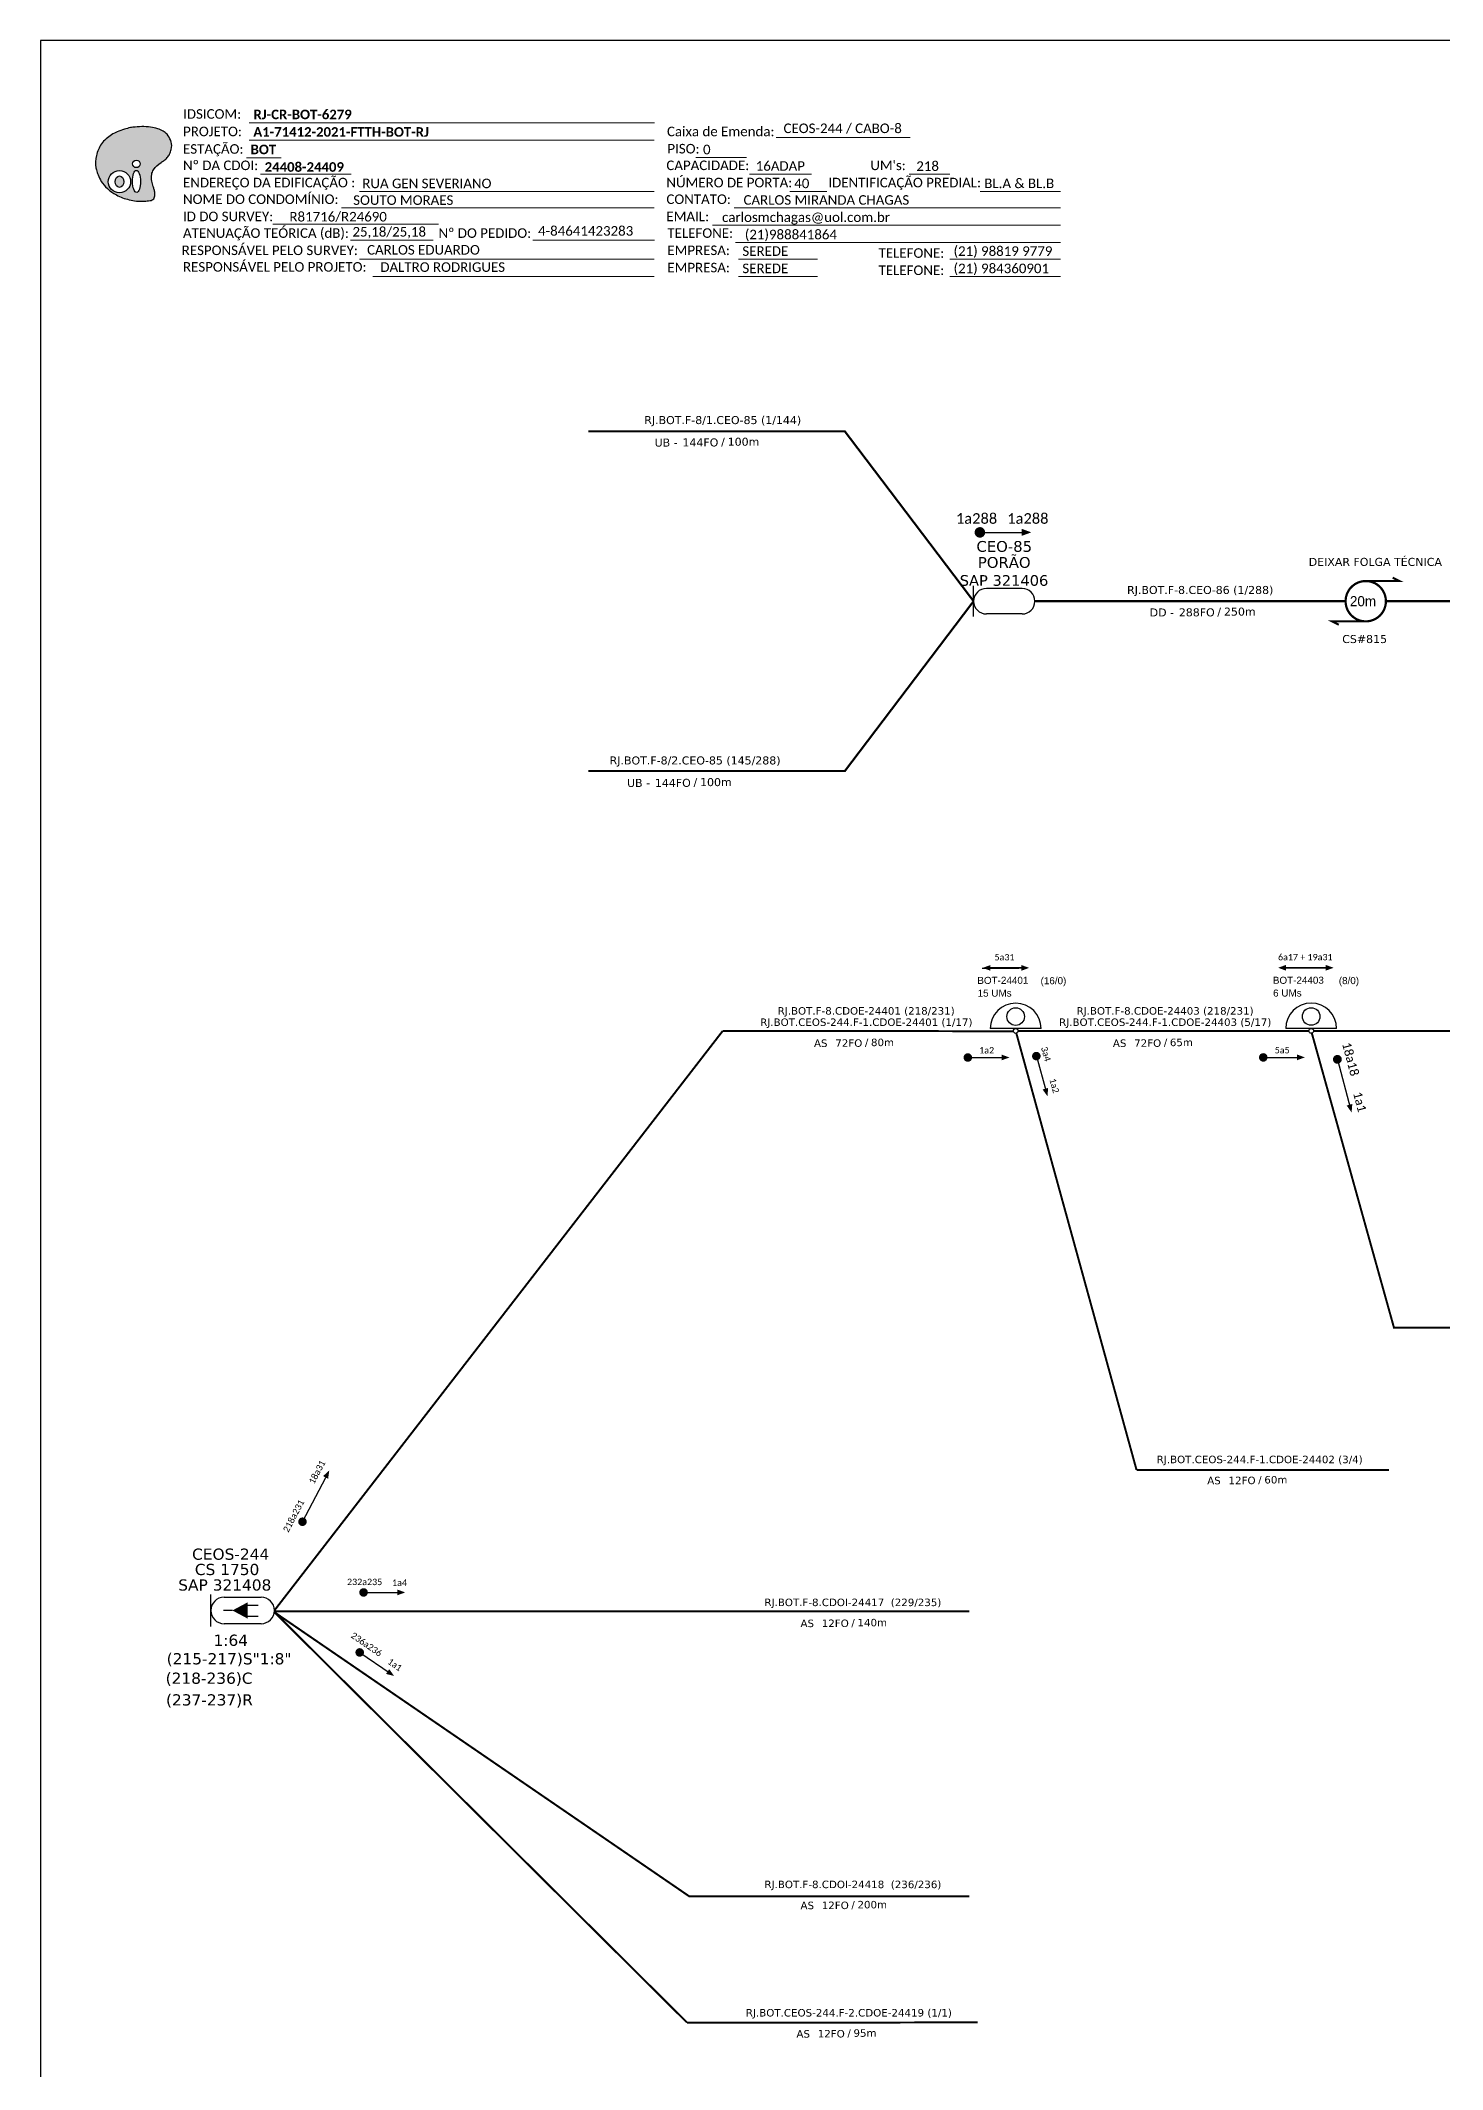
# Model space of a CAD drawing. Header units: millimetres. Extents: x -1286 to 1358, y -500 to 94.
# Drawn here: x -1286.1 to -1023.2, y -286.2 to 94.2 of the extents above; entities that cross this region are included whole.
import ezdxf
from ezdxf.enums import TextEntityAlignment as Align

# ---------------------------------------------------------------- set-up
doc = ezdxf.new("R2010")
doc.units = ezdxf.units.MM
for name, color, linetype, lineweight in [("20.0-LEGENDA DOS CDO'S", 1, 'Continuous', 0), ('20.1-CDO_INTERIOR', 1, 'Continuous', 0), ('20.2-CDO_POSTE', 1, 'Continuous', 5), ('40.1-ETIQUETAS', 1, 'Continuous', 20)]:
    doc.layers.add(name, color=color, linetype=linetype, lineweight=lineweight)
for name, color, linetype in [('20.4-CEOS', 1, 'Continuous'), ('20.5-CABO AÉREO', 1, 'Continuous'), ('CAP a instalar', 1, 'Continuous'), ('CD a instalar', 1, 'Continuous'), ('label_cabos', 7, 'Continuous'), ('SETA', 7, 'Continuous'), ('texto', 255, 'Continuous')]:
    doc.layers.add(name, color=color, linetype=linetype)
doc.styles.add('ARIAL', font='arial.ttf')
doc.styles.add('siredit', font='verdana.ttf')
doc.styles.add('WMF-Calibri0', font='calibri.ttf')
doc.styles.add('WMF-Calibri1', font='calibrib.ttf')
doc.linetypes.add('FENCELINE1', pattern='A,0.25,-0.1,[133,ltypeshp.shx,S=0.1,R=0,X=-0.1,Y=0],-0.1,1', length=1.45)

# ---------------------------------------------------------------- blocks, each defined once
blk = doc.blocks.new('OI')
h = blk.add_hatch(color=40)
edge = h.paths.add_edge_path()
edge.add_spline(control_points=[(4.35, -0.67), (3.92, -0.99), (3.26, -1.5), (2.81, -2.59), (2.9, -3.5), (3.06, -4.27), (3.31, -4.85), (3.37, -5.39), (3.4, -5.88), (3.2, -6.4), (2.54, -6.61), (1.65, -6.63), (0.55, -6.67), (-0.56, -6.42), (-1.61, -6.14), (-2.77, -5.61), (-3.92, -4.77), (-4.89, -3.7), (-5.34, -2.65), (-5.6, -1.94), (-5.85, -0.96), (-5.71, 0.47), (-5.1, 2.02), (-4.14, 3.02), (-3.3, 3.61), (-2.37, 4.16), (-1.36, 4.44), (-0.56, 4.7), (0.79, 4.85), (2.24, 4.97), (3.79, 4.57), (4.67, 4.21), (5.44, 3.65), (5.76, 2.99), (6.03, 2.21), (6.01, 1.46), (5.72, 0.64), (5.31, 0.08), (4.88, -0.38), (4.51, -0.55), (4.35, -0.67)], knot_values=[0, 0, 0, 0, 1.60434, 2.417191, 3.427595, 4.282808, 4.776746, 5.304182, 5.888771, 6.258406, 6.858137, 7.79129, 8.986195, 10.124242, 11.187857, 12.242908, 13.953784, 15.414161, 16.515391, 17.349188, 17.675853, 19.552021, 21.515531, 22.568638, 23.63245, 24.621084, 25.782718, 26.745347, 27.142653, 29.870543, 31.004649, 31.921532, 32.709589, 33.801391, 34.042471, 35.192333, 35.971461, 36.628871, 37.254359, 37.836911, 37.836911, 37.836911, 37.836911], degree=3, periodic=0)
h.paths.add_polyline_path([(1.13, -0.87, -1), (-0.04, -0.87, -1)], flags=16)
edge = h.paths.add_edge_path(flags=16)
edge.add_ellipse((0.56, -3.59), major_axis=(-0.02, 1.71), ratio=0.361305, start_angle=0, end_angle=360)
h.paths.add_polyline_path([(-0.36, -3.62, -1), (-3.8, -3.62, -1)], flags=16)
edge = h.paths.add_edge_path(flags=0)
edge.add_ellipse((-2.08, -3.62), major_axis=(0, 0.885), ratio=0.758294, start_angle=0, end_angle=360)
at = {"color": 40}
for centre, radius in [((-2.08, -3.62), 1.72), ((0.54, -0.87), 0.587)]:
    blk.add_circle(centre, radius, dxfattribs=at)
blk.add_ellipse((-2.08, -3.62), major_axis=(0, 0.885), ratio=0.758294, start_param=-3.141592653589792, end_param=3.141592653589792, dxfattribs=at)
blk.add_ellipse((0.56, -3.59), major_axis=(-0.02, 1.71), ratio=0.361305, dxfattribs=at)
at = {"color": 40, "start_tangent": (-0.800898, -0.598801), "end_tangent": (-0.800898, -0.598801)}
blk.add_spline([(4.35, -0.67), (3.2, -1.78), (2.9, -2.54), (2.92, -3.55), (3.12, -4.38), (3.28, -4.85), (3.37, -5.37), (3.35, -5.95), (3.2, -6.29), (2.66, -6.55), (1.73, -6.63), (0.54, -6.62), (-0.58, -6.41), (-1.6, -6.11), (-2.56, -5.67), (-3.95, -4.67), (-4.89, -3.56), (-5.37, -2.56), (-5.64, -1.78), (-5.72, -1.46), (-5.63, 0.42), (-4.84, 2.22), (-4.13, 2.99), (-3.27, 3.62), (-2.4, 4.09), (-1.3, 4.47), (-0.37, 4.72), (0.02, 4.77), (2.75, 4.8), (3.85, 4.53), (4.69, 4.16), (5.31, 3.68), (5.85, 2.73), (5.93, 2.5), (5.94, 1.35), (5.67, 0.62), (5.29, 0.08), (4.84, -0.36), (4.35, -0.67)], degree=3, dxfattribs=at)
blk = doc.blocks.new('ETIQUETA_RS5F')
at = {"layer": '40.1-ETIQUETAS', "color": 0, "style": 'siredit'}
blk.add_text('/', height=1.5, dxfattribs=at).set_placement((1.58, -1.95), align=Align.MIDDLE_RIGHT)
for tag, p in [('ETIQUETA_R_PRIMARIA', (1.21, 4.1)), ('ETIQUETA_R_SECUNDARIA', (1.21, 2.1)), ('F_ATIVAS/F_MORTAS', (1.14, -4.24))]:
    blk.add_attdef(tag, text='', height=1.5, dxfattribs=at).set_placement(p, align=Align.MIDDLE_CENTER)
for tag, p in [('TIPO_CABO', (-6.58, -2.12)), ('CAP_CABO', (0.4, -2.09))]:
    blk.add_attdef(tag, text='', height=1.5, dxfattribs=at).set_placement(p, align=Align.MIDDLE_RIGHT)
blk.add_attdef('METROS', text='', height=1.5, dxfattribs=at).set_placement((2.14, -1.95), align=Align.MIDDLE_LEFT)
for tag, p in [('FUSÃO_1', (0.85, -8.39)), ('FUSÃO_2', (0.85, -10.6)), ('FUSÃO_3', (0.85, -12.93)), ('FUSÃO_4', (0.85, -15.14)), ('FUSÃO_5', (0.85, -17.16))]:
    blk.add_attdef(tag, text='', height=1.5, dxfattribs=at).set_placement(p, align=Align.CENTER)
blk = doc.blocks.new('CDOE-TEXTO PADRÃO')
at = {"layer": "20.0-LEGENDA DOS CDO'S", "color": 0, "style": 'ARIAL'}
for tag, p in [('CDO_N', (0.49, 7.39)), ('CORDOALHA', (0.5, 4.33)), ('SAP', (0.51, 1.67)), ('SPLITER_1', (0.59, -0.91)), ('SPLITER_2', (0.6, -3.55)), ('(XX-XX_F)S', (0.54, -8.29)), ('(XX-XX_L)S', (0.55, -10.83)), ('UMS', (0.55, -13.15))]:
    blk.add_attdef(tag, p, '', height=1.7, rotation=0.118, dxfattribs=at)
blk.add_attdef('FIBRAS_UTILIZADAS', text='', height=1.7, rotation=0.118, dxfattribs=at).set_placement((19.77, 7.43), align=Align.CENTER)

msp = doc.modelspace()

# ---------------------------------------------------------------- linework, layer by layer
msp.add_lwpolyline([(-1286.07, -499.81), (-445.07, -499.81), (-445.07, 94.19), (-1286.07, 94.19)], close=True)
at = {"color": 7, "lineweight": 0}
for points in [[(-1246.94, 78.79), (-1170.96, 78.79)], [(-1246.97, 75.52), (-1171.01, 75.52)], [(-1163.19, 72.28), (-1153.71, 72.28)], [(-1148.15, 76.01), (-1123.01, 76.01)], [(-1247.47, 72.24), (-1240.92, 72.24)], [(-1244.81, 69.17), (-1227.84, 69.17)], [(-1153.14, 69.17), (-1141.52, 69.17)], [(-1123.2, 69.17), (-1115.53, 69.17)], [(-1226.24, 65.93), (-1170.98, 65.93)], [(-1145.56, 65.93), (-1138.61, 65.93)], [(-1109.86, 65.93), (-1094.82, 65.93)], [(-1229.65, 62.82), (-1170.98, 62.82)], [(-1156.02, 62.82), (-1094.8, 62.82)], [(-1242.49, 59.75), (-1211.44, 59.75)], [(-1160.06, 59.58), (-1094.8, 59.58)], [(-1227.96, 56.79), (-1212.45, 56.79)], [(-1193.73, 56.79), (-1170.96, 56.79)], [(-1155.78, 56.34), (-1094.8, 56.34)], [(-1226.24, 53.23), (-1170.98, 53.23)], [(-1223.75, 49.99), (-1170.98, 49.99)], [(-1155.17, 53.23), (-1140.37, 53.23)], [(-1155.17, 49.99), (-1140.37, 49.99)], [(-1115.57, 53.23), (-1094.8, 53.23)], [(-1115.57, 49.99), (-1094.8, 49.99)]]:
    msp.add_lwpolyline(points, dxfattribs=at)
at = {"color": 7}
for points, const_width in [([(-1110.42, 1.99, 1), (-1109.43, 1.99, 1)], 0.99), ([(-1037.57, -7.13, 1.000012), (-1037.57, -14.69, 0.999978)], 0.42), ([(-1112.59, -96.46, 1), (-1111.79, -96.46, 1)], 0.802), ([(-1099.44, -95.81, 1), (-1099.23, -96.58, 1)], 0.802), ([(-1057.19, -96.44, 1), (-1056.39, -96.44, 1)], 0.802), ([(-1043, -96.4, 1), (-1042.78, -97.2, 1)], 0.824)]:
    msp.add_lwpolyline(points, format="xyb", close=True, dxfattribs=dict(at, const_width=const_width))
at = {"color": 7, "const_width": 0.394}
for points in [[(-1037.57, -7.13), (-1031.27, -7.13), (-1032.53, -6.5)], [(-1037.57, -14.69), (-1043.87, -14.69), (-1042.61, -15.32)]]:
    msp.add_lwpolyline(points, dxfattribs=at)
at = {"const_width": 0.802}
for points in [[(-1237.14, -183.84, 1), (-1236.77, -183.13, 1)], [(-1225.9, -196.74, 1), (-1225.1, -196.74, 1)], [(-1226.55, -207.76, 1), (-1225.89, -208.21, 1)]]:
    msp.add_lwpolyline(points, format="xyb", close=True, dxfattribs=at)
at = {"layer": '20.4-CEOS', "color": 7}
for p, q in [((-1102, -8.52), (-1108.71, -8.52)), ((-1102, -13.3), (-1108.71, -13.3)), ((-1251.66, -197.64), (-1244.7, -197.64)), ((-1244.7, -202.6), (-1251.66, -202.6))]:
    msp.add_line(p, q, dxfattribs=at)
for points in [[(-1111.11, -13.79), (-1111.11, -8.02)], [(-1254.14, -203.11), (-1254.14, -197.13)], [(-1250.1, -200.12), (-1251.77, -200.12)], [(-1247.36, -199.13), (-1245.24, -199.13)], [(-1247.36, -201.2), (-1245.24, -201.2)]]:
    msp.add_lwpolyline(points, dxfattribs=at)
msp.add_lwpolyline([(-1250.1, -200.12, 0, 3.06, 0), (-1247.23, -200.12, 3.06, 3.06, 0)], format="xyseb", dxfattribs=at)
for centre, radius, start, end in [((-1108.71, -10.91), 2.39, 90, 270), ((-1102, -10.91), 2.39, 270, 90), ((-1251.66, -200.12), 2.48, 90, 270), ((-1244.7, -200.12), 2.48, 270, 90)]:
    msp.add_arc(centre, radius, start, end, dxfattribs=at)
at = {"layer": '20.5-CABO AÉREO', "color": 7, "ltscale": 50, "const_width": 0.4}
for points in [[(-1183.32, 20.92), (-1135.24, 20.92), (-1111.11, -10.91)], [(-1183.32, -42.74), (-1135.24, -42.74), (-1111.11, -10.91)], [(-1099.61, -10.91), (-1041.35, -10.91)]]:
    msp.add_lwpolyline(points, dxfattribs=at)
at = {"layer": '40.1-ETIQUETAS', "color": 7, "const_width": 0.4}
msp.add_lwpolyline([(-1033.79, -10.91), (-975.53, -10.91)], dxfattribs=at)
at = {"layer": 'CAP a instalar', "color": 7, "linetype": 'FENCELINE1', "ltscale": 5, "const_width": 0.374}
for points in [[(-1047.36, -91.46), (-964.5, -91.48)], [(-1242.22, -200.12), (-1158.17, -91.5)], [(-1158.17, -91.5), (-1103.65, -91.52)], [(-1102.76, -91.48), (-1048.24, -91.5)], [(-1080.55, -173.77), (-1033.22, -173.77)], [(-1242.22, -200.44), (-1164.84, -277.38)], [(-1164.84, -277.38), (-1110.32, -277.36)]]:
    msp.add_lwpolyline(points, dxfattribs=at)
at = {"layer": 'CAP a instalar', "color": 7, "linetype": 'FENCELINE1', "ltscale": 5.3, "const_width": 0.374}
msp.add_lwpolyline([(-1080.55, -173.77), (-1103.09, -91.91)], dxfattribs=at)
at = {"layer": 'CD a instalar', "color": 7, "linetype": 'FENCELINE1', "ltscale": 5, "const_width": 0.374}
for points in [[(-982.17, -147.09), (-1032.28, -147.09), (-1047.68, -91.89)], [(-1111.91, -200.28), (-1242.23, -200.28)], [(-1111.91, -253.73), (-1164.4, -253.73), (-1242.22, -200.44)]]:
    msp.add_lwpolyline(points, dxfattribs=at)
at = {"layer": 'label_cabos', "color": 7}
for p, q in [((-1098.44, -91.04), (-1107.98, -91.04)), ((-1043.03, -91.02), (-1052.57, -91.02))]:
    msp.add_line(p, q, dxfattribs=at)
for centre, radius in [((-1103.21, -88.78), 1.65), ((-1047.8, -88.76), 1.65), ((-1103.21, -91.48), 0.442), ((-1047.8, -91.46), 0.442)]:
    msp.add_circle(centre, radius, dxfattribs=at)
for centre in [(-1103.21, -91.04), (-1047.8, -91.02)]:
    msp.add_arc(centre, 4.77, 0, 180, dxfattribs=at)
at = {"layer": 'SETA', "color": 7}
for points in [[(-1109.92, 1.99), (-1101.41, 1.99)], [(-1109.49, -79.7), (-1102.6, -79.7)], [(-1108.49, -79.66), (-1101.6, -79.66)], [(-1101.6, -79.66), (-1108.49, -79.66)], [(-1053.09, -79.64), (-1044.52, -79.64)], [(-1044.52, -79.64), (-1053.09, -79.64)], [(-1112.19, -96.46), (-1105.3, -96.46)], [(-1099.34, -96.19), (-1097.5, -102.84)], [(-1056.79, -96.44), (-1049.89, -96.44)], [(-1042.89, -96.8), (-1040.42, -106.06)]]:
    msp.add_lwpolyline(points, dxfattribs=at)
at = {"layer": 'SETA'}
for points in [[(-1236.95, -183.49), (-1232.59, -175.18)], [(-1225.5, -196.74), (-1218.6, -196.75)], [(-1226.22, -207.99), (-1220.54, -211.89)]]:
    msp.add_lwpolyline(points, dxfattribs=at)
at = {"layer": 'SETA', "color": 7}
for points in [[(-1102.09, 2.66), (-1100.28, 2), (-1102.09, 1.34)], [(-1107.94, -79.12), (-1109.41, -79.65), (-1107.94, -80.19)], [(-1102.15, -79.12), (-1100.68, -79.65), (-1102.15, -80.19)], [(-1052.53, -79.1), (-1054, -79.63), (-1052.53, -80.17)], [(-1045.07, -79.1), (-1043.6, -79.63), (-1045.07, -80.17)], [(-1105.85, -95.91), (-1104.38, -96.45), (-1105.85, -96.98)], [(-1050.45, -95.89), (-1048.98, -96.43), (-1050.45, -96.96)], [(-1097.13, -102.16), (-1097.25, -103.72), (-1098.16, -102.45)], [(-1040.09, -105.16), (-1040.22, -106.76), (-1041.15, -105.45)]]:
    msp.add_solid(points, dxfattribs=at)
at = {"layer": 'SETA'}
for points in [[(-1233.09, -174.93), (-1231.93, -173.87), (-1232.14, -175.42)], [(-1219.15, -196.2), (-1217.69, -196.74), (-1219.16, -197.27)], [(-1220.68, -211.13), (-1219.77, -212.4), (-1221.29, -212.01)]]:
    msp.add_solid(points, dxfattribs=at)

# ---------------------------------------------------------------- block references
at = {"color": 7, "xscale": 1.213923925163967, "yscale": 1.213923925163967, "zscale": 1.213923925163967, "rotation": 0.1532896023949059}
msp.add_blockref('OI', (-1268.76, 72.14), dxfattribs=at)
at = {"layer": '20.2-CDO_POSTE', "color": 7}
ref = msp.add_blockref('CDOE-TEXTO PADRÃO', (-1104.71, -91.54), dxfattribs=dict(at, xscale=0.7796250022947789, yscale=0.7796250022947789, zscale=0.7796250022947789))
ref.add_attrib('CDO_N', 'BOT-24401', (-1110.4, -82.66), dxfattribs={"layer": "20.0-LEGENDA DOS CDO'S", "color": 0, "height": 1.325, "rotation": 0.118, "style": 'ARIAL'})
ref.add_attrib('CORDOALHA', '15 UMs', (-1110.35, -85.05), dxfattribs={"layer": '20.1-CDO_INTERIOR', "color": 0, "height": 1.325, "rotation": 0.118, "style": 'ARIAL'})
ref.add_attrib('FIBRAS_UTILIZADAS', '       (16/0)', dxfattribs={"layer": "20.0-LEGENDA DOS CDO'S", "color": 0, "height": 1.3253, "rotation": 0.118, "style": 'ARIAL'}).set_placement((-1097.93, -82.72), align=Align.CENTER)
ref = msp.add_blockref('CDOE-TEXTO PADRÃO', (-1049.3, -91.52), dxfattribs=dict(at, xscale=0.7796250022947789, yscale=0.7796250022947789, zscale=0.7796250022947789))
ref.add_attrib('CDO_N', 'BOT-24403', (-1054.99, -82.64), dxfattribs={"layer": "20.0-LEGENDA DOS CDO'S", "color": 0, "height": 1.325, "rotation": 0.118, "style": 'ARIAL'})
ref.add_attrib('CORDOALHA', '6 UMs', (-1054.94, -85.03), dxfattribs={"layer": '20.1-CDO_INTERIOR', "color": 0, "height": 1.325, "rotation": 0.118, "style": 'ARIAL'})
ref.add_attrib('FIBRAS_UTILIZADAS', '       (8/0)', dxfattribs={"layer": "20.0-LEGENDA DOS CDO'S", "color": 0, "height": 1.3253, "rotation": 0.118, "style": 'ARIAL'}).set_placement((-1042.52, -82.7), align=Align.CENTER)
at = {"layer": '40.1-ETIQUETAS', "color": 7}
ref = msp.add_blockref('ETIQUETA_RS5F', (-1159.33, 20.95), dxfattribs=at)
ref.add_attrib('ETIQUETA_R_SECUNDARIA', 'RJ.BOT.F-8/1.CEO-85 (1/144)', dxfattribs={"color": 0, "height": 1.5, "style": 'siredit'}).set_placement((-1158.15, 23.05), align=Align.MIDDLE_CENTER)
ref.add_attrib('TIPO_CABO', 'UB - ', dxfattribs={"color": 0, "height": 1.5, "style": 'siredit'}).set_placement((-1165.95, 18.83), align=Align.MIDDLE_RIGHT)
ref.add_attrib('CAP_CABO', '144FO', dxfattribs={"color": 0, "height": 1.5, "style": 'siredit'}).set_placement((-1158.97, 18.86), align=Align.MIDDLE_RIGHT)
ref.add_attrib('METROS', '100m', dxfattribs={"color": 0, "height": 1.5, "style": 'siredit'}).set_placement((-1157.22, 18.99), align=Align.MIDDLE_LEFT)
ref = msp.add_blockref('ETIQUETA_RS5F', (-1164.51, -42.86), dxfattribs=at)
ref.add_attrib('ETIQUETA_R_SECUNDARIA', 'RJ.BOT.F-8/2.CEO-85 (145/288)', dxfattribs={"color": 0, "height": 1.5, "style": 'siredit'}).set_placement((-1163.33, -40.76), align=Align.MIDDLE_CENTER)
ref.add_attrib('TIPO_CABO', 'UB - ', dxfattribs={"color": 0, "height": 1.5, "style": 'siredit'}).set_placement((-1171.12, -44.98), align=Align.MIDDLE_RIGHT)
ref.add_attrib('CAP_CABO', '144FO', dxfattribs={"color": 0, "height": 1.5, "style": 'siredit'}).set_placement((-1164.14, -44.96), align=Align.MIDDLE_RIGHT)
ref.add_attrib('METROS', '100m', dxfattribs={"color": 0, "height": 1.5, "style": 'siredit'}).set_placement((-1162.4, -44.82), align=Align.MIDDLE_LEFT)
ref = msp.add_blockref('ETIQUETA_RS5F', (-1132.32, -91.8), dxfattribs=dict(at, xscale=0.9339911297765174, yscale=0.9339911297765174, zscale=0.9339911297765174))
ref.add_attrib('ETIQUETA_R_PRIMARIA', 'RJ.BOT.F-8.CDOE-24401 (218/231)', dxfattribs={"color": 0, "height": 1.401, "style": 'siredit'}).set_placement((-1131.25, -87.71), align=Align.MIDDLE_CENTER)
ref.add_attrib('ETIQUETA_R_SECUNDARIA', 'RJ.BOT.CEOS-244.F-1.CDOE-24401 (1/17)', dxfattribs={"color": 0, "height": 1.401, "style": 'siredit'}).set_placement((-1131.22, -89.83), align=Align.MIDDLE_CENTER)
ref.add_attrib('TIPO_CABO', 'AS', dxfattribs={"color": 0, "height": 1.401, "style": 'siredit'}).set_placement((-1138.5, -93.77), align=Align.MIDDLE_RIGHT)
ref.add_attrib('CAP_CABO', '72FO', dxfattribs={"color": 0, "height": 1.401, "style": 'siredit'}).set_placement((-1131.98, -93.75), align=Align.MIDDLE_RIGHT)
ref.add_attrib('METROS', '80m', dxfattribs={"color": 0, "height": 1.401, "style": 'siredit'}).set_placement((-1130.35, -93.62), align=Align.MIDDLE_LEFT)
ref = msp.add_blockref('ETIQUETA_RS5F', (-1076.27, -91.8), dxfattribs=dict(at, xscale=0.9339911297765174, yscale=0.9339911297765174, zscale=0.9339911297765174))
ref.add_attrib('ETIQUETA_R_PRIMARIA', 'RJ.BOT.F-8.CDOE-24403 (218/231)', dxfattribs={"color": 0, "height": 1.401, "style": 'siredit'}).set_placement((-1075.2, -87.71), align=Align.MIDDLE_CENTER)
ref.add_attrib('ETIQUETA_R_SECUNDARIA', 'RJ.BOT.CEOS-244.F-1.CDOE-24403 (5/17)', dxfattribs={"color": 0, "height": 1.401, "style": 'siredit'}).set_placement((-1075.17, -89.83), align=Align.MIDDLE_CENTER)
ref.add_attrib('TIPO_CABO', 'AS', dxfattribs={"color": 0, "height": 1.401, "style": 'siredit'}).set_placement((-1082.45, -93.77), align=Align.MIDDLE_RIGHT)
ref.add_attrib('CAP_CABO', '72FO', dxfattribs={"color": 0, "height": 1.401, "style": 'siredit'}).set_placement((-1075.93, -93.75), align=Align.MIDDLE_RIGHT)
ref.add_attrib('METROS', '65m', dxfattribs={"color": 0, "height": 1.401, "style": 'siredit'}).set_placement((-1074.3, -93.62), align=Align.MIDDLE_LEFT)
ref = msp.add_blockref('ETIQUETA_RS5F', (-1058.57, -173.78), dxfattribs=dict(at, xscale=0.9355208333333334, yscale=0.9355208333333334, zscale=0.9355208333333334))
ref.add_attrib('ETIQUETA_R_SECUNDARIA', 'RJ.BOT.CEOS-244.F-1.CDOE-24402 (3/4)', dxfattribs={"color": 0, "height": 1.4033, "style": 'siredit'}).set_placement((-1057.46, -171.81), align=Align.MIDDLE_CENTER)
ref.add_attrib('TIPO_CABO', 'AS', dxfattribs={"color": 0, "height": 1.403, "style": 'siredit'}).set_placement((-1064.76, -175.76), align=Align.MIDDLE_RIGHT)
ref.add_attrib('CAP_CABO', '12FO', dxfattribs={"color": 0, "height": 1.403, "style": 'siredit'}).set_placement((-1058.23, -175.74), align=Align.MIDDLE_RIGHT)
ref.add_attrib('METROS', '60m', dxfattribs={"color": 0, "height": 1.403, "style": 'siredit'}).set_placement((-1056.59, -175.61), align=Align.MIDDLE_LEFT)
ref = msp.add_blockref('ETIQUETA_RS5F', (-1135.6, -277.51), dxfattribs=dict(at, xscale=0.9355208333333334, yscale=0.9355208333333334, zscale=0.9355208333333334))
ref.add_attrib('ETIQUETA_R_SECUNDARIA', 'RJ.BOT.CEOS-244.F-2.CDOE-24419 (1/1)', dxfattribs={"color": 0, "height": 1.4033, "style": 'siredit'}).set_placement((-1134.5, -275.54), align=Align.MIDDLE_CENTER)
ref.add_attrib('TIPO_CABO', 'AS', dxfattribs={"color": 0, "height": 1.403, "style": 'siredit'}).set_placement((-1141.79, -279.49), align=Align.MIDDLE_RIGHT)
ref.add_attrib('CAP_CABO', '12FO', dxfattribs={"color": 0, "height": 1.403, "style": 'siredit'}).set_placement((-1135.26, -279.47), align=Align.MIDDLE_RIGHT)
ref.add_attrib('METROS', '95m', dxfattribs={"color": 0, "height": 1.403, "style": 'siredit'}).set_placement((-1133.63, -279.34), align=Align.MIDDLE_LEFT)
at = {"layer": 'CD a instalar', "color": 7, "linetype": 'FENCELINE1', "ltscale": 5}
ref = msp.add_blockref('ETIQUETA_RS5F', (-1134.85, -200.57), dxfattribs=dict(at, xscale=0.9339911297772453, yscale=0.9339911297772453, zscale=0.9339911297772453))
ref.add_attrib('ETIQUETA_R_SECUNDARIA', 'RJ.BOT.F-8.CDOI-24417  (229/235)', dxfattribs={"layer": '40.1-ETIQUETAS', "color": 0, "height": 1.401, "style": 'siredit'}).set_placement((-1133.74, -198.6), align=Align.MIDDLE_CENTER)
ref.add_attrib('TIPO_CABO', 'AS', dxfattribs={"layer": '40.1-ETIQUETAS', "color": 0, "height": 1.401, "style": 'siredit'}).set_placement((-1141.03, -202.54), align=Align.MIDDLE_RIGHT)
ref.add_attrib('CAP_CABO', '12FO', dxfattribs={"layer": '40.1-ETIQUETAS', "color": 0, "height": 1.401, "style": 'siredit'}).set_placement((-1134.51, -202.52), align=Align.MIDDLE_RIGHT)
ref.add_attrib('METROS', '140m', dxfattribs={"layer": '40.1-ETIQUETAS', "color": 0, "height": 1.401, "style": 'siredit'}).set_placement((-1132.88, -202.39), align=Align.MIDDLE_LEFT)
ref = msp.add_blockref('ETIQUETA_RS5F', (-1134.85, -253.44), dxfattribs=dict(at, xscale=0.9339911297772453, yscale=0.9339911297772453, zscale=0.9339911297772453))
ref.add_attrib('ETIQUETA_R_SECUNDARIA', 'RJ.BOT.F-8.CDOI-24418  (236/236)', dxfattribs={"layer": '40.1-ETIQUETAS', "color": 0, "height": 1.401, "style": 'siredit'}).set_placement((-1133.74, -251.48), align=Align.MIDDLE_CENTER)
ref.add_attrib('TIPO_CABO', 'AS', dxfattribs={"layer": '40.1-ETIQUETAS', "color": 0, "height": 1.401, "style": 'siredit'}).set_placement((-1141.03, -255.42), align=Align.MIDDLE_RIGHT)
ref.add_attrib('CAP_CABO', '12FO', dxfattribs={"layer": '40.1-ETIQUETAS', "color": 0, "height": 1.401, "style": 'siredit'}).set_placement((-1134.51, -255.4), align=Align.MIDDLE_RIGHT)
ref.add_attrib('METROS', '200m', dxfattribs={"layer": '40.1-ETIQUETAS', "color": 0, "height": 1.401, "style": 'siredit'}).set_placement((-1132.88, -255.27), align=Align.MIDDLE_LEFT)

# ---------------------------------------------------------------- texts
at = {"color": 7, "lineweight": 0, "style": 'WMF-Calibri0'}
for s, height, p in [('IDSICOM:', 1.793, (-1259.34, 79.54)), ('PROJETO:', 1.793, (-1259.34, 76.26)), ('Caixa de Emenda:', 1.7927, (-1168.6, 76.26)), ('ESTAÇÃO:', 1.793, (-1259.36, 72.98)), ('PISO:', 1.793, (-1168.53, 73.03)), ('Nº DA CDOI:', 1.7927, (-1259.36, 69.91)), ('ENDEREÇO DA EDIFICAÇÃO :', 1.7927, (-1259.36, 66.68)), ('CAPACIDADE:', 1.7927, (-1168.71, 69.91)), ('NÚMERO DE PORTA:', 1.7927, (-1168.71, 66.68)), ('IDENTIFICAÇÃO PREDIAL:', 1.7927, (-1138.34, 66.68)), ("UM's:", 1.793, (-1130.47, 69.91)), ('NOME DO CONDOMÍNIO:', 1.7927, (-1259.36, 63.56)), ('CONTATO:', 1.793, (-1168.71, 63.56)), ('ID DO SURVEY:', 1.7927, (-1259.36, 60.33)), ('EMAIL:', 1.793, (-1168.71, 60.33)), ('ATENUAÇÃO TEÓRICA (dB):', 1.7927, (-1259.36, 57.21)), ('Nº DO PEDIDO:', 1.7927, (-1211.44, 57.21)), ('TELEFONE:', 1.793, (-1168.53, 57.21)), ('RESPONSÁVEL PELO SURVEY:', 1.7927, (-1259.6, 53.98)), ('EMPRESA:', 1.793, (-1168.53, 53.98)), ('TELEFONE:', 1.793, (-1128.93, 53.47)), ('RESPONSÁVEL PELO PROJETO:', 1.7927, (-1259.36, 50.87)), ('EMPRESA:', 1.793, (-1168.53, 50.74)), ('TELEFONE:', 1.793, (-1128.93, 50.24))]:
    msp.add_text(s, height=height, dxfattribs=at).set_placement(p)
at = {"color": 7}
for s, height, style, p in [('RJ-CR-BOT-6279', 1.7927, 'WMF-Calibri1', (-1246.14, 79.45)), ('A1-71412-2021-FTTH-BOT-RJ', 1.7927, 'WMF-Calibri1', (-1246.18, 76.17)), ('CEOS-244 / CABO-8', 1.7927, 'WMF-Calibri0', (-1146.75, 76.85)), ('BOT', 1.793, 'WMF-Calibri1', (-1246.68, 72.89)), ('0', 1.79, 'WMF-Calibri0', (-1161.84, 72.88)), ('16ADAP', 1.793, 'WMF-Calibri0', (-1151.96, 69.79)), ('218', 1.793, 'WMF-Calibri0', (-1121.85, 69.77)), ('SOUTO MORAES ', 1.7927, 'WMF-Calibri0', (-1227.45, 63.39)), ('RUA GEN SEVERIANO', 1.7927, 'WMF-Calibri0', (-1225.73, 66.52)), ('CARLOS MIRANDA CHAGAS', 1.7927, 'WMF-Calibri0', (-1154.25, 63.42)), ('40', 1.793, 'WMF-Calibri0', (-1144.74, 66.53)), ('BL.A & BL.B', 1.7927, 'WMF-Calibri0', (-1109.1, 66.53)), ('R81716/R24690', 1.7927, 'WMF-Calibri0', (-1239.4, 60.28)), ('carlosmchagas@uol.com.br', 1.7927, 'WMF-Calibri0', (-1158.28, 60.18)), ('25,18/25,18', 1.7927, 'WMF-Calibri0', (-1227.58, 57.45)), ('4-84641423283', 1.7927, 'WMF-Calibri0', (-1192.78, 57.62)), ('(21)988841864', 1.7927, 'WMF-Calibri0', (-1154, 56.94)), ('CARLOS EDUARDO', 1.7927, 'WMF-Calibri0', (-1224.84, 54.07)), ('SEREDE', 1.793, 'WMF-Calibri0', (-1154.47, 53.83)), ('(21) 98819 9779', 1.7927, 'WMF-Calibri0', (-1114.86, 53.83)), ('DALTRO RODRIGUES', 1.7927, 'WMF-Calibri0', (-1222.35, 50.83)), ('SEREDE', 1.793, 'WMF-Calibri0', (-1154.47, 50.59)), ('(21) 984360901', 1.7927, 'WMF-Calibri0', (-1114.86, 50.59))]:
    msp.add_text(s, height=height, dxfattribs=dict(at, style=style)).set_placement(p)
at = {"color": 7, "style": 'WMF-Calibri1'}
msp.add_text('24408-24409', height=1.7927, dxfattribs=at).set_placement((-1236.61, 69.6), align=Align.CENTER)
at = {"color": 7}
msp.add_text('20m', height=1.89, dxfattribs=at).set_placement((-1040.54, -11.85))
at = {"color": 7, "char_height": 1.98, "width": 25.1052, "attachment_point": 5}
for insert in [(-1110.55, 4.59), (-1100.93, 4.59)]:
    msp.add_mtext('{\\fCalibri|b0|i0|c0|p34;\\C7;1a288}', dxfattribs=dict(at, insert=insert))
at = {"color": 7, "char_height": 1.6483, "width": 121.6807, "attachment_point": 5, "rotation": 284.8737}
for s, insert in [('{\\fCalibri|b0|i0|c0|p34;\\C256;18a18}', (-1040.41, -96.76)), ('{\\fCalibri|b0|i0|c0|p34;\\C256;1a1}', (-1038.68, -104.78))]:
    msp.add_mtext(s, dxfattribs=dict(at, insert=insert))
at = {"layer": '20.4-CEOS', "color": 7, "style": 'siredit'}
for s, height, p in [('CEO-85', 2.028, (-1105.36, -0.64)), ('PORÃO', 2.028, (-1105.36, -3.64)), ('SAP 321406', 2, (-1105.4, -7.02))]:
    msp.add_text(s, height=height, dxfattribs=at).set_placement(p, align=Align.MIDDLE_CENTER)
for s, height, p in [('CEOS-244', 2.101, (-1250.42, -188.51)), ('CS 1750', 2.101, (-1251.09, -191.38)), ('SAP 321408', 2.101, (-1251.52, -194.29)), ('1:64', 2.101, (-1250.4, -204.65)), ('(215-217)S"1:8"', 2.1007, (-1250.72, -208.12)), ('(218-236)C', 2.101, (-1254.46, -211.77)), ('(237-237)R', 2.101, (-1254.4, -215.83))]:
    msp.add_text(s, height=height, dxfattribs=at).set_placement(p, align=Align.TOP_CENTER)
at = {"layer": '40.1-ETIQUETAS', "color": 7, "style": 'siredit'}
for s, p in [('DEIXAR FOLGA TÉCNICA', (-1035.77, -3.54)), ('RJ.BOT.F-8.CEO-86 (1/288)', (-1068.61, -8.8)), ('CS#815', (-1037.78, -18))]:
    msp.add_text(s, height=1.5, dxfattribs=at).set_placement(p, align=Align.MIDDLE_CENTER)
for s, p in [('DD - ', (-1072.87, -13.02)), ('288FO', (-1065.89, -13)), ('/', (-1064.71, -12.86))]:
    msp.add_text(s, height=1.5, dxfattribs=at).set_placement(p, align=Align.MIDDLE_RIGHT)
msp.add_text('250m', height=1.5, dxfattribs=at).set_placement((-1064.15, -12.86), align=Align.MIDDLE_LEFT)
at = {"layer": 'texto', "color": 7, "char_height": 1.2031, "width": 20.3399, "attachment_point": 5}
for s, insert in [('{\\fCalibri|b0|i0|c0|p34;\\C7;5a31}', (-1105.31, -77.66)), ('{\\fCalibri|b0|i0|c0|p34;\\C7;6a17 + 19a31}', (-1048.9, -77.64)), ('{\\fCalibri|b0|i0|c0|p34;\\C7;1a2}', (-1108.65, -95.1)), ('{\\fCalibri|b0|i0|c0|p34;\\C7;5a5}', (-1053.24, -95.08))]:
    msp.add_mtext(s, dxfattribs=dict(at, insert=insert))
at = {"layer": 'texto', "color": 7, "char_height": 1.2031, "width": 20.3399, "attachment_point": 5, "rotation": 285.397}
for s, insert in [('{\\fCalibri|b0|i0|c0|p34;\\C7;3a4}', (-1097.54, -95.78)), ('{\\fCalibri|b0|i0|c0|p34;\\C7;1a2}', (-1095.97, -101.75))]:
    msp.add_mtext(s, dxfattribs=dict(at, insert=insert))
at = {"layer": 'texto', "char_height": 1.2031, "width": 20.3399, "attachment_point": 5}
for s, insert, rotation in [('{\\fCalibri|b0|i0|c0|p34;\\C7;18a31}', (-1234.21, -174.19), 62.3002), ('{\\fCalibri|b0|i0|c0|p34;\\C7;218a231}', (-1238.61, -182.4), 62.3002), ('{\\fCalibri|b0|i0|c0|p34;\\C7;232a235}', (-1225.3, -194.77), 359.8997), ('{\\fCalibri|b0|i0|c0|p34;\\C7;1a4}', (-1218.75, -194.92), 359.8997), ('{\\fCalibri|b0|i0|c0|p34;\\C7;236a236}', (-1224.94, -206.47), 325.4949), ('{\\fCalibri|b0|i0|c0|p34;\\C7;1a1}', (-1219.63, -210.3), 325.4949)]:
    msp.add_mtext(s, dxfattribs=dict(at, insert=insert, rotation=rotation))

doc.saveas('drawing.dxf')
